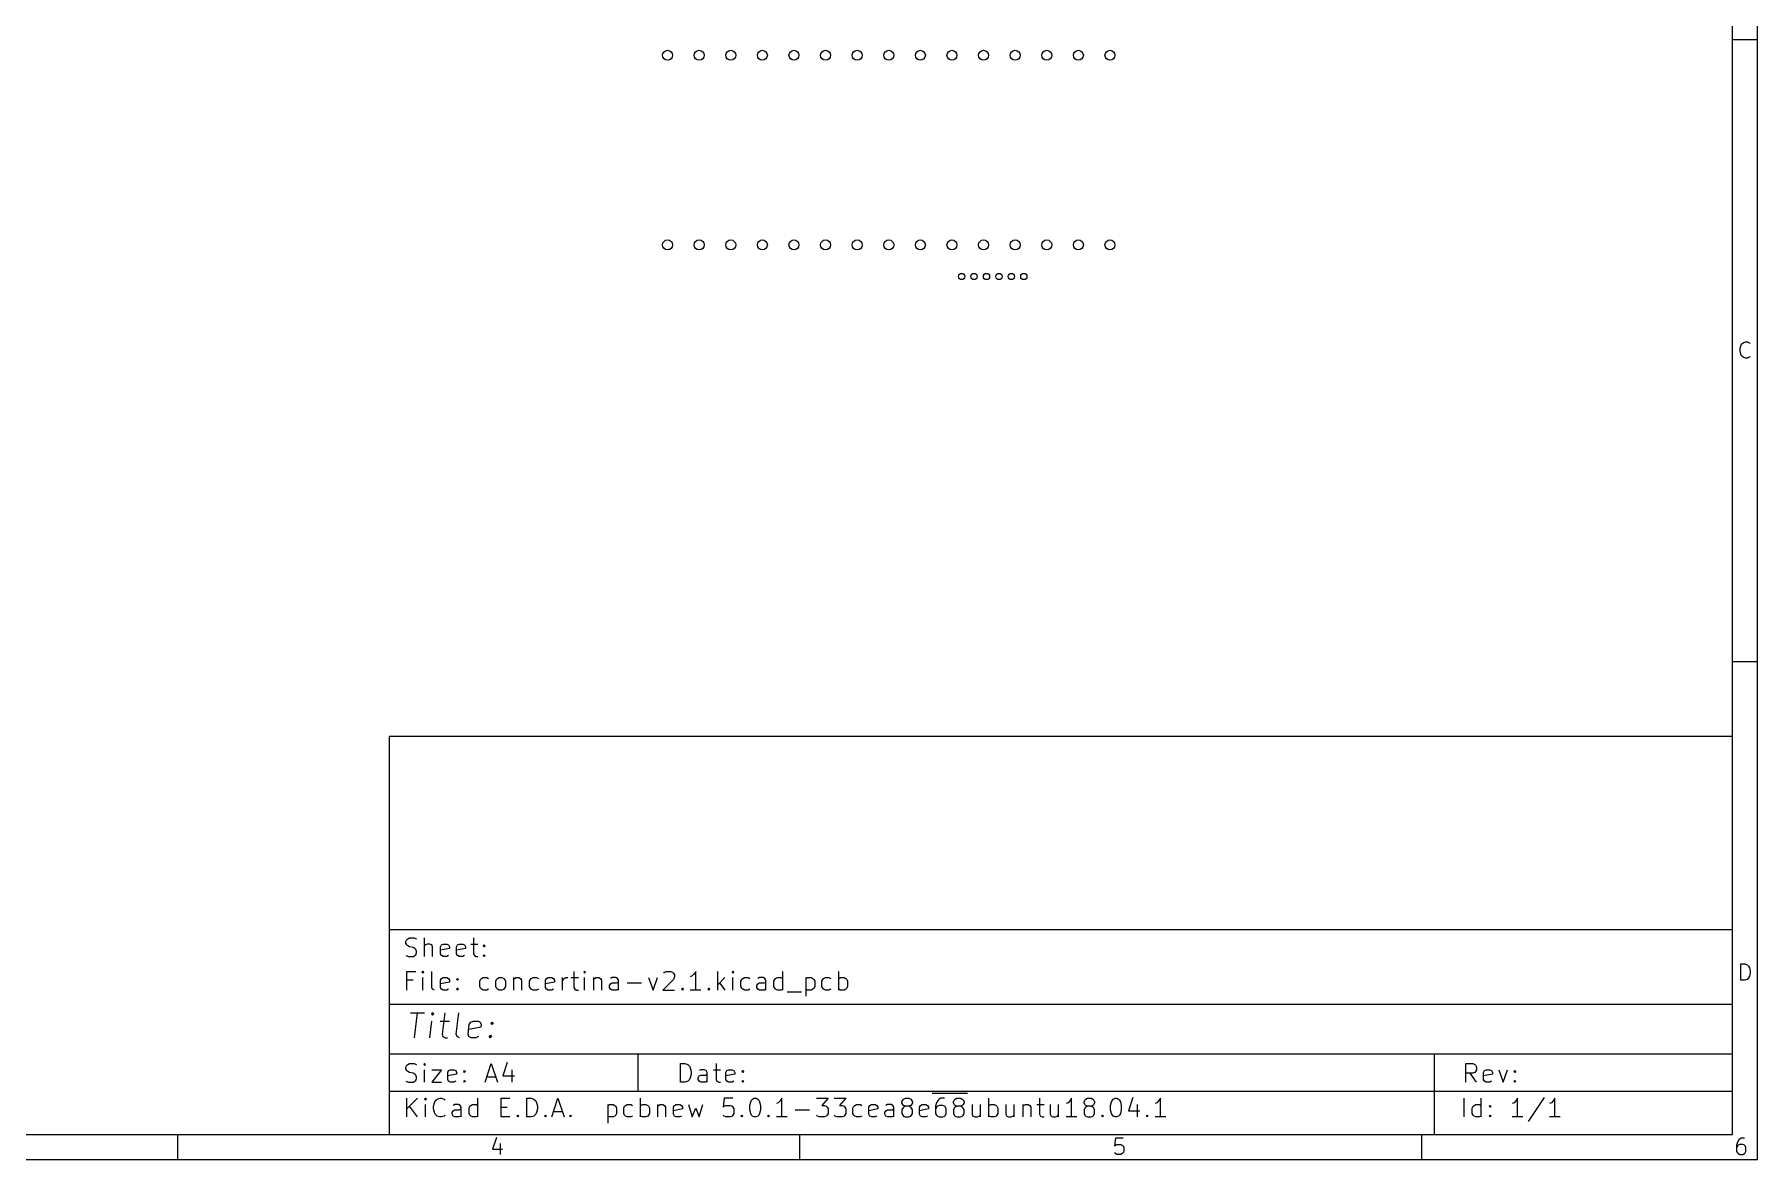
# Model space of a CAD drawing. Extents: x 10 to 287, y -200 to -10.
# Drawn here: x 148.5 to 287, y -200 to -109.6 of the extents above; entities that cross this region are included whole.
import ezdxf

# ---------------------------------------------------------------- set-up
doc = ezdxf.new("R2010")
doc.units = 0
doc.header["$MEASUREMENT"] = 0
doc.layers.add('BLACK', color=7, linetype='CONTINUOUS')

msp = doc.modelspace()

# ---------------------------------------------------------------- linework, layer by layer
at = {"layer": 'BLACK', "linetype": 'CONTINUOUS'}
for p, q in [((287.002, -200.007), (287.002, -10)), ((285.002, -198.007), (285.002, -12)), ((287.002, -110), (285.002, -110)), ((285.847, -134.35), (286.033, -134.288)), ((286.033, -134.288), (286.157, -134.288)), ((286.157, -134.288), (286.343, -134.35)), ((285.6, -134.845), (285.662, -134.598)), ((285.6, -135.031), (285.6, -134.845)), ((285.662, -135.279), (285.6, -135.031)), ((285.662, -134.598), (285.724, -134.474)), ((285.724, -135.402), (285.662, -135.279)), ((285.724, -134.474), (285.847, -134.35)), ((285.847, -135.526), (285.724, -135.402)), ((286.033, -135.588), (285.847, -135.526)), ((286.157, -135.588), (286.033, -135.588)), ((286.343, -135.526), (286.157, -135.588)), ((286.343, -134.35), (286.405, -134.412)), ((286.405, -135.464), (286.343, -135.526)), ((287.002, -160), (285.002, -160)), ((177.002, -166.007), (177.002, -198.007)), ((285.002, -166.007), (177.002, -166.007)), ((285.002, -198.007), (285.002, -166.007)), ((177.002, -181.507), (285.002, -181.507)), ((178.363, -182.471), (178.434, -182.329)), ((178.363, -182.614), (178.363, -182.471)), ((178.434, -182.757), (178.363, -182.614)), ((178.434, -182.329), (178.506, -182.257)), ((178.506, -182.829), (178.434, -182.757)), ((178.506, -182.257), (178.649, -182.186)), ((178.649, -182.186), (179.006, -182.186)), ((179.006, -182.186), (179.22, -182.257)), ((179.863, -183.686), (179.863, -182.186)), ((179.934, -182.757), (179.863, -182.829)), ((180.077, -182.686), (179.934, -182.757)), ((180.291, -182.686), (180.077, -182.686)), ((180.434, -182.757), (180.291, -182.686)), ((180.506, -182.9), (180.434, -182.757)), ((181.149, -182.9), (181.22, -182.757)), ((181.22, -182.757), (181.363, -182.686)), ((181.363, -182.686), (181.649, -182.686)), ((181.649, -182.686), (181.791, -182.757)), ((181.791, -182.757), (181.863, -182.9)), ((182.434, -182.9), (182.506, -182.757)), ((182.506, -182.757), (182.649, -182.686)), ((182.649, -182.686), (182.934, -182.686)), ((182.934, -182.686), (183.077, -182.757)), ((183.077, -182.757), (183.149, -182.9)), ((183.577, -182.686), (184.149, -182.686)), ((183.791, -182.186), (183.791, -183.471)), ((184.577, -182.829), (184.649, -182.757)), ((184.649, -182.757), (184.72, -182.829)), ((184.649, -182.757), (184.649, -182.9)), ((178.363, -183.614), (178.577, -183.686)), ((178.649, -182.9), (178.506, -182.829)), ((178.577, -183.686), (178.934, -183.686)), ((178.934, -182.971), (178.649, -182.9)), ((179.077, -183.043), (178.934, -182.971)), ((178.934, -183.686), (179.077, -183.614)), ((179.149, -183.114), (179.077, -183.043)), ((179.077, -183.614), (179.149, -183.543)), ((179.22, -183.257), (179.149, -183.114)), ((179.149, -183.543), (179.22, -183.4)), ((179.22, -183.4), (179.22, -183.257)), ((180.506, -183.686), (180.506, -182.9)), ((181.149, -183.471), (181.149, -182.9)), ((181.863, -183.043), (181.149, -183.186)), ((181.22, -183.614), (181.149, -183.471)), ((181.363, -183.686), (181.22, -183.614)), ((181.649, -183.686), (181.363, -183.686)), ((181.791, -183.614), (181.649, -183.686)), ((181.863, -182.9), (181.863, -183.043)), ((182.434, -183.471), (182.434, -182.9)), ((183.149, -183.043), (182.434, -183.186)), ((182.506, -183.614), (182.434, -183.471)), ((182.649, -183.686), (182.506, -183.614)), ((182.934, -183.686), (182.649, -183.686)), ((183.077, -183.614), (182.934, -183.686)), ((183.149, -182.9), (183.149, -183.043)), ((183.791, -183.471), (183.863, -183.614)), ((183.863, -183.614), (184.006, -183.686)), ((184.006, -183.686), (184.149, -183.686)), ((184.649, -182.9), (184.577, -182.829)), ((184.577, -183.614), (184.649, -183.543)), ((184.649, -183.686), (184.577, -183.614)), ((184.72, -182.829), (184.649, -182.9)), ((184.649, -183.543), (184.72, -183.614)), ((184.649, -183.543), (184.649, -183.686)), ((184.72, -183.614), (184.649, -183.686)), ((178.434, -186.386), (178.434, -184.886)), ((178.434, -184.886), (179.149, -184.886)), ((179.72, -184.886), (179.649, -184.957)), ((179.649, -184.957), (179.72, -185.029)), ((179.791, -184.957), (179.72, -184.886)), ((179.72, -184.886), (179.72, -185.029)), ((179.72, -185.029), (179.791, -184.957)), ((179.72, -186.386), (179.72, -185.386)), ((180.434, -186.171), (180.434, -184.886)), ((181.149, -185.6), (181.22, -185.457)), ((181.22, -185.457), (181.363, -185.386)), ((181.363, -185.386), (181.649, -185.386)), ((181.649, -185.386), (181.791, -185.457)), ((181.791, -185.457), (181.863, -185.6)), ((182.434, -185.529), (182.506, -185.457)), ((182.506, -185.6), (182.434, -185.529)), ((182.506, -185.457), (182.577, -185.529)), ((182.506, -185.457), (182.506, -185.6)), ((182.577, -185.529), (182.506, -185.6)), ((184.291, -185.671), (184.363, -185.529)), ((184.363, -185.529), (184.434, -185.457)), ((184.434, -185.457), (184.577, -185.386)), ((184.577, -185.386), (184.863, -185.386)), ((184.863, -185.386), (185.006, -185.457)), ((185.577, -185.671), (185.649, -185.529)), ((185.649, -185.529), (185.72, -185.457)), ((185.72, -185.457), (185.863, -185.386)), ((185.863, -185.386), (186.077, -185.386)), ((186.077, -185.386), (186.22, -185.457)), ((186.22, -185.457), (186.291, -185.529)), ((186.291, -185.529), (186.363, -185.671)), ((187.006, -185.386), (187.006, -186.386)), ((187.006, -185.529), (187.077, -185.457)), ((187.077, -185.457), (187.22, -185.386)), ((187.22, -185.386), (187.434, -185.386)), ((187.434, -185.386), (187.577, -185.457)), ((187.577, -185.457), (187.649, -185.6)), ((188.291, -185.671), (188.363, -185.529)), ((188.363, -185.529), (188.434, -185.457)), ((188.434, -185.457), (188.577, -185.386)), ((188.577, -185.386), (188.863, -185.386)), ((188.863, -185.386), (189.006, -185.457)), ((189.577, -185.6), (189.649, -185.457)), ((189.649, -185.457), (189.791, -185.386)), ((189.791, -185.386), (190.077, -185.386)), ((190.077, -185.386), (190.22, -185.457)), ((190.22, -185.457), (190.291, -185.6)), ((190.934, -186.386), (190.934, -185.386)), ((190.934, -185.671), (191.006, -185.529)), ((191.006, -185.529), (191.077, -185.457)), ((191.077, -185.457), (191.22, -185.386)), ((191.22, -185.386), (191.363, -185.386)), ((191.649, -185.386), (192.22, -185.386)), ((191.863, -184.886), (191.863, -186.171)), ((192.72, -184.886), (192.649, -184.957)), ((192.649, -184.957), (192.72, -185.029)), ((192.791, -184.957), (192.72, -184.886)), ((192.72, -184.886), (192.72, -185.029)), ((192.72, -185.029), (192.791, -184.957)), ((192.72, -186.386), (192.72, -185.386)), ((193.434, -185.386), (193.434, -186.386)), ((193.434, -185.529), (193.506, -185.457)), ((193.506, -185.457), (193.649, -185.386)), ((193.649, -185.386), (193.863, -185.386)), ((193.863, -185.386), (194.006, -185.457)), ((194.006, -185.457), (194.077, -185.6)), ((194.934, -185.386), (194.791, -185.457)), ((195.22, -185.386), (194.934, -185.386)), ((195.363, -185.457), (195.22, -185.386)), ((195.434, -185.6), (195.363, -185.457)), ((197.863, -185.386), (198.22, -186.386)), ((198.22, -186.386), (198.577, -185.386)), ((199.863, -185.529), (199.006, -186.386)), ((199.077, -185.029), (199.149, -184.957)), ((199.149, -184.957), (199.291, -184.886)), ((199.291, -184.886), (199.649, -184.886)), ((199.649, -184.886), (199.791, -184.957)), ((199.791, -184.957), (199.863, -185.029)), ((199.863, -185.029), (199.934, -185.171)), ((199.934, -185.314), (199.863, -185.529)), ((199.934, -185.171), (199.934, -185.314)), ((201.363, -185.243), (201.22, -185.314)), ((201.506, -185.1), (201.363, -185.243)), ((201.649, -184.886), (201.506, -185.1)), ((201.649, -186.386), (201.649, -184.886)), ((203.434, -186.386), (203.434, -184.886)), ((204.006, -185.386), (203.434, -185.957)), ((204.649, -184.886), (204.577, -184.957)), ((204.577, -184.957), (204.649, -185.029)), ((204.72, -184.957), (204.649, -184.886)), ((204.649, -184.886), (204.649, -185.029)), ((204.649, -185.029), (204.72, -184.957)), ((204.649, -186.386), (204.649, -185.386)), ((205.291, -185.671), (205.363, -185.529)), ((205.363, -185.529), (205.434, -185.457)), ((205.434, -185.457), (205.577, -185.386)), ((205.577, -185.386), (205.863, -185.386)), ((205.863, -185.386), (206.006, -185.457)), ((206.791, -185.386), (206.649, -185.457)), ((207.077, -185.386), (206.791, -185.386)), ((207.22, -185.457), (207.077, -185.386)), ((207.291, -185.6), (207.22, -185.457)), ((207.934, -185.671), (208.006, -185.529)), ((208.006, -185.529), (208.077, -185.457)), ((208.077, -185.457), (208.22, -185.386)), ((208.22, -185.386), (208.506, -185.386)), ((208.506, -185.386), (208.649, -185.457)), ((208.649, -186.386), (208.649, -184.886)), ((210.506, -185.386), (210.506, -186.886)), ((210.506, -185.457), (210.649, -185.386)), ((210.649, -185.386), (210.934, -185.386)), ((210.934, -185.386), (211.077, -185.457)), ((211.077, -185.457), (211.149, -185.529)), ((211.149, -185.529), (211.22, -185.671)), ((211.791, -185.671), (211.863, -185.529)), ((211.863, -185.529), (211.934, -185.457)), ((211.934, -185.457), (212.077, -185.386)), ((212.077, -185.386), (212.363, -185.386)), ((212.363, -185.386), (212.506, -185.457)), ((213.149, -186.386), (213.149, -184.886)), ((213.149, -185.457), (213.291, -185.386)), ((213.291, -185.386), (213.577, -185.386)), ((213.577, -185.386), (213.72, -185.457)), ((213.72, -185.457), (213.791, -185.529)), ((213.791, -185.529), (213.863, -185.671)), ((285.662, -185.588), (285.662, -184.288)), ((285.662, -184.288), (285.971, -184.288)), ((285.971, -185.588), (285.662, -185.588)), ((285.971, -184.288), (286.157, -184.35)), ((286.157, -185.526), (285.971, -185.588)), ((286.157, -184.35), (286.281, -184.474)), ((286.281, -185.402), (286.157, -185.526)), ((286.281, -184.474), (286.343, -184.598)), ((286.343, -185.279), (286.281, -185.402)), ((286.343, -184.598), (286.405, -184.845)), ((286.405, -185.031), (286.343, -185.279)), ((286.405, -184.845), (286.405, -185.031)), ((178.934, -185.6), (178.434, -185.6)), ((180.506, -186.314), (180.434, -186.171)), ((180.649, -186.386), (180.506, -186.314)), ((181.149, -186.171), (181.149, -185.6)), ((181.863, -185.743), (181.149, -185.886)), ((181.22, -186.314), (181.149, -186.171)), ((181.363, -186.386), (181.22, -186.314)), ((181.649, -186.386), (181.363, -186.386)), ((181.791, -186.314), (181.649, -186.386)), ((181.863, -185.6), (181.863, -185.743)), ((182.434, -186.314), (182.506, -186.243)), ((182.506, -186.386), (182.434, -186.314)), ((182.506, -186.243), (182.577, -186.314)), ((182.506, -186.243), (182.506, -186.386)), ((182.577, -186.314), (182.506, -186.386)), ((184.291, -186.1), (184.291, -185.671)), ((184.363, -186.243), (184.291, -186.1)), ((184.434, -186.314), (184.363, -186.243)), ((184.577, -186.386), (184.434, -186.314)), ((184.863, -186.386), (184.577, -186.386)), ((185.006, -186.314), (184.863, -186.386)), ((185.577, -186.1), (185.577, -185.671)), ((185.649, -186.243), (185.577, -186.1)), ((185.72, -186.314), (185.649, -186.243)), ((185.863, -186.386), (185.72, -186.314)), ((186.077, -186.386), (185.863, -186.386)), ((186.22, -186.314), (186.077, -186.386)), ((186.291, -186.243), (186.22, -186.314)), ((186.363, -186.1), (186.291, -186.243)), ((186.363, -185.671), (186.363, -186.1)), ((187.649, -185.6), (187.649, -186.386)), ((188.291, -186.1), (188.291, -185.671)), ((188.363, -186.243), (188.291, -186.1)), ((188.434, -186.314), (188.363, -186.243)), ((188.577, -186.386), (188.434, -186.314)), ((188.863, -186.386), (188.577, -186.386)), ((189.006, -186.314), (188.863, -186.386)), ((189.577, -186.171), (189.577, -185.6)), ((190.291, -185.743), (189.577, -185.886)), ((189.649, -186.314), (189.577, -186.171)), ((189.791, -186.386), (189.649, -186.314)), ((190.077, -186.386), (189.791, -186.386)), ((190.22, -186.314), (190.077, -186.386)), ((190.291, -185.6), (190.291, -185.743)), ((191.863, -186.171), (191.934, -186.314)), ((191.934, -186.314), (192.077, -186.386)), ((192.077, -186.386), (192.22, -186.386)), ((194.077, -185.6), (194.077, -186.386)), ((194.72, -186.029), (194.791, -185.886)), ((194.72, -186.171), (194.72, -186.029)), ((194.791, -186.314), (194.72, -186.171)), ((194.791, -185.886), (194.934, -185.814)), ((194.934, -186.386), (194.791, -186.314)), ((194.934, -185.814), (195.291, -185.814)), ((195.291, -186.386), (194.934, -186.386)), ((195.291, -185.814), (195.434, -185.743)), ((195.434, -186.314), (195.291, -186.386)), ((195.434, -186.386), (195.434, -185.6)), ((196.149, -185.814), (197.291, -185.814)), ((199.006, -186.386), (199.934, -186.386)), ((200.506, -186.314), (200.577, -186.243)), ((200.577, -186.386), (200.506, -186.314)), ((200.577, -186.243), (200.649, -186.314)), ((200.577, -186.243), (200.577, -186.386)), ((200.649, -186.314), (200.577, -186.386)), ((202.077, -186.386), (201.22, -186.386)), ((202.649, -186.314), (202.72, -186.243)), ((202.72, -186.386), (202.649, -186.314)), ((202.72, -186.243), (202.791, -186.314)), ((202.72, -186.243), (202.72, -186.386)), ((202.791, -186.314), (202.72, -186.386)), ((203.577, -185.814), (204.006, -186.386)), ((205.291, -186.1), (205.291, -185.671)), ((205.363, -186.243), (205.291, -186.1)), ((205.434, -186.314), (205.363, -186.243)), ((205.577, -186.386), (205.434, -186.314)), ((205.863, -186.386), (205.577, -186.386)), ((206.006, -186.314), (205.863, -186.386)), ((206.577, -186.029), (206.649, -185.886)), ((206.577, -186.171), (206.577, -186.029)), ((206.649, -186.314), (206.577, -186.171)), ((206.649, -185.886), (206.791, -185.814)), ((206.791, -186.386), (206.649, -186.314)), ((206.791, -185.814), (207.149, -185.814)), ((207.149, -186.386), (206.791, -186.386)), ((207.149, -185.814), (207.291, -185.743)), ((207.291, -186.314), (207.149, -186.386)), ((207.291, -186.386), (207.291, -185.6)), ((207.934, -186.1), (207.934, -185.671)), ((208.006, -186.243), (207.934, -186.1)), ((208.077, -186.314), (208.006, -186.243)), ((208.22, -186.386), (208.077, -186.314)), ((208.506, -186.386), (208.22, -186.386)), ((208.649, -186.314), (208.506, -186.386)), ((209.006, -186.529), (210.149, -186.529)), ((210.649, -186.386), (210.506, -186.314)), ((210.934, -186.386), (210.649, -186.386)), ((211.077, -186.314), (210.934, -186.386)), ((211.149, -186.243), (211.077, -186.314)), ((211.22, -186.1), (211.149, -186.243)), ((211.22, -185.671), (211.22, -186.1)), ((211.791, -186.1), (211.791, -185.671)), ((211.863, -186.243), (211.791, -186.1)), ((211.934, -186.314), (211.863, -186.243)), ((212.077, -186.386), (211.934, -186.314)), ((212.363, -186.386), (212.077, -186.386)), ((212.506, -186.314), (212.363, -186.386)), ((213.291, -186.386), (213.149, -186.314)), ((213.577, -186.386), (213.291, -186.386)), ((213.72, -186.314), (213.577, -186.386)), ((213.791, -186.243), (213.72, -186.314)), ((213.863, -186.1), (213.791, -186.243)), ((213.863, -185.671), (213.863, -186.1)), ((177.002, -187.507), (285.002, -187.507)), ((178.715, -188.212), (179.857, -188.212)), ((179.036, -190.212), (179.286, -188.212)), ((180.524, -188.212), (180.417, -188.307)), ((180.417, -188.307), (180.5, -188.402)), ((180.524, -188.212), (180.5, -188.402)), ((180.5, -188.402), (180.607, -188.307)), ((180.607, -188.307), (180.524, -188.212)), ((181.476, -188.212), (181.262, -189.926)), ((182.405, -189.926), (182.619, -188.212)), ((180.274, -190.212), (180.441, -188.879)), ((181.107, -188.879), (181.869, -188.879)), ((183.357, -189.926), (183.453, -189.164)), ((184.381, -189.355), (183.405, -189.545)), ((183.453, -189.164), (183.572, -188.974)), ((183.572, -188.974), (183.774, -188.879)), ((183.774, -188.879), (184.155, -188.879)), ((184.155, -188.879), (184.334, -188.974)), ((184.334, -188.974), (184.405, -189.164)), ((184.405, -189.164), (184.381, -189.355)), ((185.179, -189.069), (185.286, -188.974)), ((185.262, -189.164), (185.179, -189.069)), ((185.286, -188.974), (185.262, -189.164)), ((185.369, -189.069), (185.262, -189.164)), ((185.286, -188.974), (185.369, -189.069)), ((181.262, -189.926), (181.334, -190.117)), ((181.334, -190.117), (181.512, -190.212)), ((181.512, -190.212), (181.703, -190.212)), ((182.476, -190.117), (182.405, -189.926)), ((182.655, -190.212), (182.476, -190.117)), ((183.429, -190.117), (183.357, -189.926)), ((183.607, -190.212), (183.429, -190.117)), ((183.988, -190.212), (183.607, -190.212)), ((184.191, -190.117), (183.988, -190.212)), ((185.048, -190.117), (185.155, -190.021)), ((185.131, -190.212), (185.048, -190.117)), ((185.155, -190.021), (185.131, -190.212)), ((185.238, -190.117), (185.131, -190.212)), ((185.155, -190.021), (185.238, -190.117)), ((177.002, -191.507), (285.002, -191.507)), ((178.363, -192.571), (178.434, -192.429)), ((178.434, -192.429), (178.506, -192.357)), ((178.506, -192.357), (178.649, -192.286)), ((178.649, -192.286), (179.006, -192.286)), ((179.006, -192.286), (179.22, -192.357)), ((179.863, -192.286), (179.791, -192.357)), ((179.791, -192.357), (179.863, -192.429)), ((179.934, -192.357), (179.863, -192.286)), ((179.863, -192.286), (179.863, -192.429)), ((179.863, -192.429), (179.934, -192.357)), ((184.72, -193.786), (185.22, -192.286)), ((185.22, -192.286), (185.72, -193.786)), ((186.506, -192.214), (186.149, -193.286)), ((197.002, -191.507), (197.002, -194.507)), ((200.434, -193.786), (200.434, -192.286)), ((200.434, -192.286), (200.791, -192.286)), ((200.791, -192.286), (201.006, -192.357)), ((201.006, -192.357), (201.149, -192.5)), ((201.149, -192.5), (201.22, -192.643)), ((203.291, -192.286), (203.291, -193.571)), ((261.002, -191.507), (261.002, -198.007)), ((263.554, -193.786), (263.554, -192.286)), ((263.554, -192.286), (264.126, -192.286)), ((264.126, -192.286), (264.269, -192.357)), ((264.269, -192.357), (264.34, -192.429)), ((264.34, -192.429), (264.411, -192.571)), ((178.363, -192.714), (178.363, -192.571)), ((178.434, -192.857), (178.363, -192.714)), ((178.363, -193.714), (178.577, -193.786)), ((178.506, -192.929), (178.434, -192.857)), ((178.649, -193), (178.506, -192.929)), ((178.577, -193.786), (178.934, -193.786)), ((178.934, -193.071), (178.649, -193)), ((179.077, -193.143), (178.934, -193.071)), ((178.934, -193.786), (179.077, -193.714)), ((179.149, -193.214), (179.077, -193.143)), ((179.077, -193.714), (179.149, -193.643)), ((179.22, -193.357), (179.149, -193.214)), ((179.149, -193.643), (179.22, -193.5)), ((179.22, -193.5), (179.22, -193.357)), ((179.863, -193.786), (179.863, -192.786)), ((180.434, -192.786), (181.22, -192.786)), ((181.22, -192.786), (180.434, -193.786)), ((180.434, -193.786), (181.22, -193.786)), ((181.72, -193), (181.791, -192.857)), ((181.72, -193.571), (181.72, -193)), ((182.434, -193.143), (181.72, -193.286)), ((181.791, -193.714), (181.72, -193.571)), ((181.791, -192.857), (181.934, -192.786)), ((181.934, -193.786), (181.791, -193.714)), ((181.934, -192.786), (182.22, -192.786)), ((182.22, -193.786), (181.934, -193.786)), ((182.22, -192.786), (182.363, -192.857)), ((182.363, -193.714), (182.22, -193.786)), ((182.363, -192.857), (182.434, -193)), ((182.434, -193), (182.434, -193.143)), ((183.006, -192.929), (183.077, -192.857)), ((183.077, -193), (183.006, -192.929)), ((183.006, -193.714), (183.077, -193.643)), ((183.077, -193.786), (183.006, -193.714)), ((183.077, -192.857), (183.149, -192.929)), ((183.077, -192.857), (183.077, -193)), ((183.149, -192.929), (183.077, -193)), ((183.077, -193.643), (183.149, -193.714)), ((183.077, -193.643), (183.077, -193.786)), ((183.149, -193.714), (183.077, -193.786)), ((184.863, -193.357), (185.577, -193.357)), ((186.149, -193.286), (187.077, -193.286)), ((186.863, -192.786), (186.863, -193.786)), ((200.791, -193.786), (200.434, -193.786)), ((201.006, -193.714), (200.791, -193.786)), ((201.149, -193.571), (201.006, -193.714)), ((201.22, -193.429), (201.149, -193.571)), ((201.22, -192.643), (201.291, -192.929)), ((201.291, -193.143), (201.22, -193.429)), ((201.291, -192.929), (201.291, -193.143)), ((201.863, -193.429), (201.934, -193.286)), ((201.863, -193.571), (201.863, -193.429)), ((201.934, -193.714), (201.863, -193.571)), ((202.077, -192.786), (201.934, -192.857)), ((201.934, -193.286), (202.077, -193.214)), ((202.077, -193.786), (201.934, -193.714)), ((202.363, -192.786), (202.077, -192.786)), ((202.077, -193.214), (202.434, -193.214)), ((202.434, -193.786), (202.077, -193.786)), ((202.506, -192.857), (202.363, -192.786)), ((202.434, -193.214), (202.577, -193.143)), ((202.577, -193.714), (202.434, -193.786)), ((202.577, -193), (202.506, -192.857)), ((202.577, -193.786), (202.577, -193)), ((203.077, -192.786), (203.649, -192.786)), ((203.291, -193.571), (203.363, -193.714)), ((203.363, -193.714), (203.506, -193.786)), ((203.506, -193.786), (203.649, -193.786)), ((204.077, -193), (204.149, -192.857)), ((204.077, -193.571), (204.077, -193)), ((204.791, -193.143), (204.077, -193.286)), ((204.149, -193.714), (204.077, -193.571)), ((204.149, -192.857), (204.291, -192.786)), ((204.291, -193.786), (204.149, -193.714)), ((204.291, -192.786), (204.577, -192.786)), ((204.577, -193.786), (204.291, -193.786)), ((204.577, -192.786), (204.72, -192.857)), ((204.72, -193.714), (204.577, -193.786)), ((204.72, -192.857), (204.791, -193)), ((204.791, -193), (204.791, -193.143)), ((205.363, -192.929), (205.434, -192.857)), ((205.434, -193), (205.363, -192.929)), ((205.363, -193.714), (205.434, -193.643)), ((205.434, -193.786), (205.363, -193.714)), ((205.434, -192.857), (205.506, -192.929)), ((205.434, -192.857), (205.434, -193)), ((205.506, -192.929), (205.434, -193)), ((205.434, -193.643), (205.506, -193.714)), ((205.434, -193.643), (205.434, -193.786)), ((205.506, -193.714), (205.434, -193.786)), ((264.126, -193.071), (263.554, -193.071)), ((264.411, -193.786), (263.911, -193.071)), ((264.269, -193), (264.126, -193.071)), ((264.34, -192.929), (264.269, -193)), ((264.411, -192.786), (264.34, -192.929)), ((264.411, -192.571), (264.411, -192.786)), ((264.983, -193), (265.054, -192.857)), ((264.983, -193.571), (264.983, -193)), ((265.697, -193.143), (264.983, -193.286)), ((265.054, -193.714), (264.983, -193.571)), ((265.054, -192.857), (265.197, -192.786)), ((265.197, -193.786), (265.054, -193.714)), ((265.197, -192.786), (265.483, -192.786)), ((265.483, -193.786), (265.197, -193.786)), ((265.483, -192.786), (265.626, -192.857)), ((265.626, -193.714), (265.483, -193.786)), ((265.626, -192.857), (265.697, -193)), ((265.697, -193), (265.697, -193.143)), ((266.197, -192.786), (266.554, -193.786)), ((266.554, -193.786), (266.911, -192.786)), ((267.411, -192.929), (267.483, -192.857)), ((267.483, -193), (267.411, -192.929)), ((267.411, -193.714), (267.483, -193.643)), ((267.483, -193.786), (267.411, -193.714)), ((267.483, -192.857), (267.554, -192.929)), ((267.483, -192.857), (267.483, -193)), ((267.554, -192.929), (267.483, -193)), ((267.483, -193.643), (267.554, -193.714)), ((267.483, -193.643), (267.483, -193.786)), ((267.554, -193.714), (267.483, -193.786)), ((177.002, -194.507), (285.002, -194.507)), ((178.434, -196.586), (178.434, -195.086)), ((179.291, -195.086), (178.434, -195.943)), ((179.934, -195.086), (179.863, -195.157)), ((179.863, -195.157), (179.934, -195.229)), ((180.006, -195.157), (179.934, -195.086)), ((179.934, -195.086), (179.934, -195.229)), ((179.934, -195.229), (180.006, -195.157)), ((180.72, -195.3), (180.863, -195.157)), ((180.863, -195.157), (181.077, -195.086)), ((181.077, -195.086), (181.22, -195.086)), ((181.22, -195.086), (181.434, -195.157)), ((181.434, -195.157), (181.506, -195.229)), ((184.149, -196.586), (184.149, -195.086)), ((186.006, -196.586), (186.006, -195.086)), ((186.006, -195.086), (186.72, -195.086)), ((188.077, -196.586), (188.077, -195.086)), ((188.077, -195.086), (188.434, -195.086)), ((188.434, -195.086), (188.649, -195.157)), ((188.649, -195.157), (188.791, -195.3)), ((190.077, -196.586), (190.577, -195.086)), ((190.577, -195.086), (191.077, -196.586)), ((197.22, -196.586), (197.22, -195.086)), ((203.934, -195.086), (203.863, -195.8)), ((204.649, -195.086), (203.934, -195.086)), ((206.077, -195.371), (206.149, -195.229)), ((206.149, -195.229), (206.22, -195.157)), ((206.22, -195.157), (206.363, -195.086)), ((206.363, -195.086), (206.506, -195.086)), ((206.506, -195.086), (206.649, -195.157)), ((206.649, -195.157), (206.72, -195.229)), ((206.72, -195.229), (206.791, -195.371)), ((208.577, -195.086), (208.434, -195.3)), ((208.577, -196.586), (208.577, -195.086)), ((211.363, -195.086), (212.291, -195.086)), ((212.291, -195.086), (211.791, -195.657)), ((212.791, -195.086), (213.72, -195.086)), ((213.72, -195.086), (213.22, -195.657)), ((218.22, -195.371), (218.291, -195.229)), ((218.291, -195.229), (218.363, -195.157)), ((218.363, -195.157), (218.506, -195.086)), ((218.506, -195.086), (218.791, -195.086)), ((218.791, -195.086), (218.934, -195.157)), ((218.934, -195.157), (219.006, -195.229)), ((219.006, -195.229), (219.077, -195.371)), ((220.649, -194.677), (222.077, -194.677)), ((221.149, -195.229), (221.006, -195.443)), ((221.22, -195.157), (221.149, -195.229)), ((221.363, -195.086), (221.22, -195.157)), ((221.649, -195.086), (221.363, -195.086)), ((222.077, -194.677), (223.506, -194.677)), ((222.363, -195.371), (222.434, -195.229)), ((222.434, -195.229), (222.506, -195.157)), ((222.506, -195.157), (222.649, -195.086)), ((222.649, -195.086), (222.934, -195.086)), ((222.934, -195.086), (223.077, -195.157)), ((223.077, -195.157), (223.149, -195.229)), ((223.149, -195.229), (223.22, -195.371)), ((225.22, -196.586), (225.22, -195.086)), ((229.291, -195.086), (229.291, -196.371)), ((231.863, -195.086), (231.72, -195.3)), ((231.863, -196.586), (231.863, -195.086)), ((232.863, -195.371), (232.934, -195.229)), ((232.934, -195.229), (233.006, -195.157)), ((233.006, -195.157), (233.149, -195.086)), ((233.149, -195.086), (233.434, -195.086)), ((233.434, -195.086), (233.577, -195.157)), ((233.577, -195.157), (233.649, -195.229)), ((233.649, -195.229), (233.72, -195.371)), ((235.077, -195.371), (235.149, -195.229)), ((235.149, -195.229), (235.22, -195.157)), ((235.22, -195.157), (235.363, -195.086)), ((235.363, -195.086), (235.506, -195.086)), ((235.506, -195.086), (235.649, -195.157)), ((235.649, -195.157), (235.72, -195.229)), ((235.72, -195.229), (235.791, -195.371)), ((236.791, -195.014), (236.434, -196.086)), ((239.006, -195.086), (238.863, -195.3)), ((239.006, -196.586), (239.006, -195.086)), ((263.434, -196.586), (263.434, -195.086)), ((264.791, -196.586), (264.791, -195.086)), ((267.72, -195.086), (267.577, -195.3)), ((267.72, -196.586), (267.72, -195.086)), ((269.863, -195.014), (268.577, -196.943)), ((270.72, -195.086), (270.577, -195.3)), ((270.72, -196.586), (270.72, -195.086)), ((179.291, -196.586), (178.649, -195.729)), ((179.934, -196.586), (179.934, -195.586)), ((180.577, -195.729), (180.649, -195.443)), ((180.577, -195.943), (180.577, -195.729)), ((180.649, -196.229), (180.577, -195.943)), ((180.649, -195.443), (180.72, -195.3)), ((180.72, -196.371), (180.649, -196.229)), ((180.863, -196.514), (180.72, -196.371)), ((181.077, -196.586), (180.863, -196.514)), ((181.22, -196.586), (181.077, -196.586)), ((181.434, -196.514), (181.22, -196.586)), ((181.506, -196.443), (181.434, -196.514)), ((182.077, -196.229), (182.149, -196.086)), ((182.077, -196.371), (182.077, -196.229)), ((182.149, -196.514), (182.077, -196.371)), ((182.291, -195.586), (182.149, -195.657)), ((182.149, -196.086), (182.291, -196.014)), ((182.291, -196.586), (182.149, -196.514)), ((182.577, -195.586), (182.291, -195.586)), ((182.291, -196.014), (182.649, -196.014)), ((182.649, -196.586), (182.291, -196.586)), ((182.72, -195.657), (182.577, -195.586)), ((182.649, -196.014), (182.791, -195.943)), ((182.791, -196.514), (182.649, -196.586)), ((182.791, -195.8), (182.72, -195.657)), ((182.791, -196.586), (182.791, -195.8)), ((183.434, -195.871), (183.506, -195.729)), ((183.434, -196.3), (183.434, -195.871)), ((183.506, -196.443), (183.434, -196.3)), ((183.506, -195.729), (183.577, -195.657)), ((183.577, -196.514), (183.506, -196.443)), ((183.577, -195.657), (183.72, -195.586)), ((183.72, -196.586), (183.577, -196.514)), ((183.72, -195.586), (184.006, -195.586)), ((184.006, -196.586), (183.72, -196.586)), ((184.006, -195.586), (184.149, -195.657)), ((184.149, -196.514), (184.006, -196.586)), ((186.006, -195.8), (186.506, -195.8)), ((186.72, -196.586), (186.006, -196.586)), ((187.291, -196.514), (187.363, -196.443)), ((187.363, -196.586), (187.291, -196.514)), ((187.363, -196.443), (187.434, -196.514)), ((187.363, -196.443), (187.363, -196.586)), ((187.434, -196.514), (187.363, -196.586)), ((188.434, -196.586), (188.077, -196.586)), ((188.649, -196.514), (188.434, -196.586)), ((188.791, -196.371), (188.649, -196.514)), ((188.791, -195.3), (188.863, -195.443)), ((188.863, -196.229), (188.791, -196.371)), ((188.863, -195.443), (188.934, -195.729)), ((188.934, -195.943), (188.863, -196.229)), ((188.934, -195.729), (188.934, -195.943)), ((189.506, -196.514), (189.577, -196.443)), ((189.577, -196.586), (189.506, -196.514)), ((189.577, -196.443), (189.649, -196.514)), ((189.577, -196.443), (189.577, -196.586)), ((189.649, -196.514), (189.577, -196.586)), ((190.22, -196.157), (190.934, -196.157)), ((191.506, -196.514), (191.577, -196.443)), ((191.577, -196.586), (191.506, -196.514)), ((191.577, -196.443), (191.649, -196.514)), ((191.577, -196.443), (191.577, -196.586)), ((191.649, -196.514), (191.577, -196.586)), ((194.577, -195.586), (194.577, -197.086)), ((194.577, -195.657), (194.72, -195.586)), ((194.72, -196.586), (194.577, -196.514)), ((194.72, -195.586), (195.006, -195.586)), ((195.006, -196.586), (194.72, -196.586)), ((195.006, -195.586), (195.149, -195.657)), ((195.149, -196.514), (195.006, -196.586)), ((195.149, -195.657), (195.22, -195.729)), ((195.22, -196.443), (195.149, -196.514)), ((195.22, -195.729), (195.291, -195.871)), ((195.291, -196.3), (195.22, -196.443)), ((195.291, -195.871), (195.291, -196.3)), ((195.863, -195.871), (195.934, -195.729)), ((195.863, -196.3), (195.863, -195.871)), ((195.934, -196.443), (195.863, -196.3)), ((195.934, -195.729), (196.006, -195.657)), ((196.006, -196.514), (195.934, -196.443)), ((196.006, -195.657), (196.149, -195.586)), ((196.149, -196.586), (196.006, -196.514)), ((196.149, -195.586), (196.434, -195.586)), ((196.434, -196.586), (196.149, -196.586)), ((196.434, -195.586), (196.577, -195.657)), ((196.577, -196.514), (196.434, -196.586)), ((197.22, -195.657), (197.363, -195.586)), ((197.363, -196.586), (197.22, -196.514)), ((197.363, -195.586), (197.649, -195.586)), ((197.649, -196.586), (197.363, -196.586)), ((197.649, -195.586), (197.791, -195.657)), ((197.791, -196.514), (197.649, -196.586)), ((197.791, -195.657), (197.863, -195.729)), ((197.863, -196.443), (197.791, -196.514)), ((197.863, -195.729), (197.934, -195.871)), ((197.934, -196.3), (197.863, -196.443)), ((197.934, -195.871), (197.934, -196.3)), ((198.577, -195.586), (198.577, -196.586)), ((198.577, -195.729), (198.649, -195.657)), ((198.649, -195.657), (198.791, -195.586)), ((198.791, -195.586), (199.006, -195.586)), ((199.006, -195.586), (199.149, -195.657)), ((199.149, -195.657), (199.22, -195.8)), ((199.22, -195.8), (199.22, -196.586)), ((199.863, -195.8), (199.934, -195.657)), ((199.863, -196.371), (199.863, -195.8)), ((200.577, -195.943), (199.863, -196.086)), ((199.934, -196.514), (199.863, -196.371)), ((199.934, -195.657), (200.077, -195.586)), ((200.077, -196.586), (199.934, -196.514)), ((200.077, -195.586), (200.363, -195.586)), ((200.363, -196.586), (200.077, -196.586)), ((200.363, -195.586), (200.506, -195.657)), ((200.506, -196.514), (200.363, -196.586)), ((200.506, -195.657), (200.577, -195.8)), ((200.577, -195.8), (200.577, -195.943)), ((201.077, -195.586), (201.363, -196.586)), ((201.363, -196.586), (201.649, -195.871)), ((201.649, -195.871), (201.934, -196.586)), ((201.934, -196.586), (202.22, -195.586)), ((203.863, -195.8), (203.934, -195.729)), ((203.934, -196.514), (203.863, -196.443)), ((203.934, -195.729), (204.077, -195.657)), ((204.077, -196.586), (203.934, -196.514)), ((204.077, -195.657), (204.434, -195.657)), ((204.434, -196.586), (204.077, -196.586)), ((204.434, -195.657), (204.577, -195.729)), ((204.577, -196.514), (204.434, -196.586)), ((204.577, -195.729), (204.649, -195.8)), ((204.649, -196.443), (204.577, -196.514)), ((204.649, -195.8), (204.72, -195.943)), ((204.72, -196.3), (204.649, -196.443)), ((204.72, -195.943), (204.72, -196.3)), ((205.291, -196.514), (205.363, -196.443)), ((205.363, -196.586), (205.291, -196.514)), ((205.363, -196.443), (205.434, -196.514)), ((205.363, -196.443), (205.363, -196.586)), ((205.434, -196.514), (205.363, -196.586)), ((206.006, -195.657), (206.077, -195.371)), ((206.006, -196.014), (206.006, -195.657)), ((206.077, -196.3), (206.006, -196.014)), ((206.149, -196.443), (206.077, -196.3)), ((206.22, -196.514), (206.149, -196.443)), ((206.363, -196.586), (206.22, -196.514)), ((206.506, -196.586), (206.363, -196.586)), ((206.649, -196.514), (206.506, -196.586)), ((206.72, -196.443), (206.649, -196.514)), ((206.791, -196.3), (206.72, -196.443)), ((206.791, -195.371), (206.863, -195.657)), ((206.863, -196.014), (206.791, -196.3)), ((206.863, -195.657), (206.863, -196.014)), ((207.434, -196.514), (207.506, -196.443)), ((207.506, -196.586), (207.434, -196.514)), ((207.506, -196.443), (207.577, -196.514)), ((207.506, -196.443), (207.506, -196.586)), ((207.577, -196.514), (207.506, -196.586)), ((208.291, -195.443), (208.149, -195.514)), ((209.006, -196.586), (208.149, -196.586)), ((208.434, -195.3), (208.291, -195.443)), ((209.649, -196.014), (210.791, -196.014)), ((211.434, -196.514), (211.363, -196.443)), ((211.577, -196.586), (211.434, -196.514)), ((212.006, -196.586), (211.577, -196.586)), ((211.791, -195.657), (212.006, -195.657)), ((212.006, -195.657), (212.149, -195.729)), ((212.149, -196.514), (212.006, -196.586)), ((212.149, -195.729), (212.22, -195.8)), ((212.22, -196.443), (212.149, -196.514)), ((212.22, -195.8), (212.291, -195.943)), ((212.291, -196.3), (212.22, -196.443)), ((212.291, -195.943), (212.291, -196.3)), ((212.863, -196.514), (212.791, -196.443)), ((213.006, -196.586), (212.863, -196.514)), ((213.434, -196.586), (213.006, -196.586)), ((213.22, -195.657), (213.434, -195.657)), ((213.434, -195.657), (213.577, -195.729)), ((213.577, -196.514), (213.434, -196.586)), ((213.577, -195.729), (213.649, -195.8)), ((213.649, -196.443), (213.577, -196.514)), ((213.649, -195.8), (213.72, -195.943)), ((213.72, -196.3), (213.649, -196.443)), ((213.72, -195.943), (213.72, -196.3)), ((214.291, -195.871), (214.363, -195.729)), ((214.291, -196.3), (214.291, -195.871)), ((214.363, -196.443), (214.291, -196.3)), ((214.363, -195.729), (214.434, -195.657)), ((214.434, -196.514), (214.363, -196.443)), ((214.434, -195.657), (214.577, -195.586)), ((214.577, -196.586), (214.434, -196.514)), ((214.577, -195.586), (214.863, -195.586)), ((214.863, -196.586), (214.577, -196.586)), ((214.863, -195.586), (215.006, -195.657)), ((215.006, -196.514), (214.863, -196.586)), ((215.577, -195.8), (215.649, -195.657)), ((215.577, -196.371), (215.577, -195.8)), ((216.291, -195.943), (215.577, -196.086)), ((215.649, -196.514), (215.577, -196.371)), ((215.649, -195.657), (215.791, -195.586)), ((215.791, -196.586), (215.649, -196.514)), ((215.791, -195.586), (216.077, -195.586)), ((216.077, -196.586), (215.791, -196.586)), ((216.077, -195.586), (216.22, -195.657)), ((216.22, -196.514), (216.077, -196.586)), ((216.22, -195.657), (216.291, -195.8)), ((216.291, -195.8), (216.291, -195.943)), ((216.863, -196.229), (216.934, -196.086)), ((216.863, -196.371), (216.863, -196.229)), ((216.934, -196.514), (216.863, -196.371)), ((217.077, -195.586), (216.934, -195.657)), ((216.934, -196.086), (217.077, -196.014)), ((217.077, -196.586), (216.934, -196.514)), ((217.363, -195.586), (217.077, -195.586)), ((217.077, -196.014), (217.434, -196.014)), ((217.434, -196.586), (217.077, -196.586)), ((217.506, -195.657), (217.363, -195.586)), ((217.434, -196.014), (217.577, -195.943)), ((217.577, -196.514), (217.434, -196.586)), ((217.577, -195.8), (217.506, -195.657)), ((217.577, -196.586), (217.577, -195.8)), ((218.22, -195.443), (218.22, -195.371)), ((218.291, -195.586), (218.22, -195.443)), ((218.291, -195.871), (218.22, -196.014)), ((218.22, -196.014), (218.22, -196.3)), ((218.22, -196.3), (218.291, -196.443)), ((218.363, -195.657), (218.291, -195.586)), ((218.363, -195.8), (218.291, -195.871)), ((218.291, -196.443), (218.363, -196.514)), ((218.506, -195.729), (218.363, -195.657)), ((218.506, -195.729), (218.363, -195.8)), ((218.363, -196.514), (218.506, -196.586)), ((218.791, -195.729), (218.506, -195.729)), ((218.506, -196.586), (218.791, -196.586)), ((218.934, -195.657), (218.791, -195.729)), ((218.934, -195.8), (218.791, -195.729)), ((218.791, -196.586), (218.934, -196.514)), ((219.006, -195.586), (218.934, -195.657)), ((219.006, -195.871), (218.934, -195.8)), ((218.934, -196.514), (219.006, -196.443)), ((219.077, -195.443), (219.006, -195.586)), ((219.077, -196.014), (219.006, -195.871)), ((219.006, -196.443), (219.077, -196.3)), ((219.077, -195.371), (219.077, -195.443)), ((219.077, -196.3), (219.077, -196.014)), ((219.649, -195.8), (219.72, -195.657)), ((219.649, -196.371), (219.649, -195.8)), ((220.363, -195.943), (219.649, -196.086)), ((219.72, -196.514), (219.649, -196.371)), ((219.72, -195.657), (219.863, -195.586)), ((219.863, -196.586), (219.72, -196.514)), ((219.863, -195.586), (220.149, -195.586)), ((220.149, -196.586), (219.863, -196.586)), ((220.149, -195.586), (220.291, -195.657)), ((220.291, -196.514), (220.149, -196.586)), ((220.291, -195.657), (220.363, -195.8)), ((220.363, -195.8), (220.363, -195.943)), ((221.006, -195.443), (220.934, -195.729)), ((220.934, -195.729), (220.934, -196.3)), ((221.006, -195.8), (220.934, -195.943)), ((220.934, -196.3), (221.006, -196.443)), ((221.077, -195.729), (221.006, -195.8)), ((221.006, -196.443), (221.077, -196.514)), ((221.22, -195.657), (221.077, -195.729)), ((221.077, -196.514), (221.22, -196.586)), ((221.506, -195.657), (221.22, -195.657)), ((221.22, -196.586), (221.506, -196.586)), ((221.649, -195.729), (221.506, -195.657)), ((221.506, -196.586), (221.649, -196.514)), ((221.72, -195.8), (221.649, -195.729)), ((221.649, -196.514), (221.72, -196.443)), ((221.791, -195.943), (221.72, -195.8)), ((221.72, -196.443), (221.791, -196.3)), ((221.791, -196.3), (221.791, -195.943)), ((222.363, -195.443), (222.363, -195.371)), ((222.434, -195.586), (222.363, -195.443)), ((222.434, -195.871), (222.363, -196.014)), ((222.363, -196.014), (222.363, -196.3)), ((222.363, -196.3), (222.434, -196.443)), ((222.506, -195.657), (222.434, -195.586)), ((222.506, -195.8), (222.434, -195.871)), ((222.434, -196.443), (222.506, -196.514)), ((222.649, -195.729), (222.506, -195.657)), ((222.649, -195.729), (222.506, -195.8)), ((222.506, -196.514), (222.649, -196.586)), ((222.934, -195.729), (222.649, -195.729)), ((222.649, -196.586), (222.934, -196.586)), ((223.077, -195.657), (222.934, -195.729)), ((223.077, -195.8), (222.934, -195.729)), ((222.934, -196.586), (223.077, -196.514)), ((223.149, -195.586), (223.077, -195.657)), ((223.149, -195.871), (223.077, -195.8)), ((223.077, -196.514), (223.149, -196.443)), ((223.22, -195.443), (223.149, -195.586)), ((223.22, -196.014), (223.149, -195.871)), ((223.149, -196.443), (223.22, -196.3)), ((223.22, -195.371), (223.22, -195.443)), ((223.22, -196.3), (223.22, -196.014)), ((223.863, -195.586), (223.863, -196.371)), ((223.863, -196.371), (223.934, -196.514)), ((223.934, -196.514), (224.077, -196.586)), ((224.077, -196.586), (224.291, -196.586)), ((224.291, -196.586), (224.434, -196.514)), ((224.434, -196.514), (224.506, -196.443)), ((224.506, -195.586), (224.506, -196.586)), ((225.22, -195.657), (225.363, -195.586)), ((225.363, -196.586), (225.22, -196.514)), ((225.363, -195.586), (225.649, -195.586)), ((225.649, -196.586), (225.363, -196.586)), ((225.649, -195.586), (225.791, -195.657)), ((225.791, -196.514), (225.649, -196.586)), ((225.791, -195.657), (225.863, -195.729)), ((225.863, -196.443), (225.791, -196.514)), ((225.863, -195.729), (225.934, -195.871)), ((225.934, -196.3), (225.863, -196.443)), ((225.934, -195.871), (225.934, -196.3)), ((226.577, -195.586), (226.577, -196.371)), ((226.577, -196.371), (226.649, -196.514)), ((226.649, -196.514), (226.791, -196.586)), ((226.791, -196.586), (227.006, -196.586)), ((227.006, -196.586), (227.149, -196.514)), ((227.149, -196.514), (227.22, -196.443)), ((227.22, -195.586), (227.22, -196.586)), ((227.934, -195.586), (227.934, -196.586)), ((227.934, -195.729), (228.006, -195.657)), ((228.006, -195.657), (228.149, -195.586)), ((228.149, -195.586), (228.363, -195.586)), ((228.363, -195.586), (228.506, -195.657)), ((228.506, -195.657), (228.577, -195.8)), ((228.577, -195.8), (228.577, -196.586)), ((229.077, -195.586), (229.649, -195.586)), ((229.291, -196.371), (229.363, -196.514)), ((229.363, -196.514), (229.506, -196.586)), ((229.506, -196.586), (229.649, -196.586)), ((230.149, -195.586), (230.149, -196.371)), ((230.149, -196.371), (230.22, -196.514)), ((230.22, -196.514), (230.363, -196.586)), ((230.363, -196.586), (230.577, -196.586)), ((230.577, -196.586), (230.72, -196.514)), ((230.72, -196.514), (230.791, -196.443)), ((230.791, -195.586), (230.791, -196.586)), ((231.577, -195.443), (231.434, -195.514)), ((232.291, -196.586), (231.434, -196.586)), ((231.72, -195.3), (231.577, -195.443)), ((232.863, -195.443), (232.863, -195.371)), ((232.934, -195.586), (232.863, -195.443)), ((232.934, -195.871), (232.863, -196.014)), ((232.863, -196.014), (232.863, -196.3)), ((232.863, -196.3), (232.934, -196.443)), ((233.006, -195.657), (232.934, -195.586)), ((233.006, -195.8), (232.934, -195.871)), ((232.934, -196.443), (233.006, -196.514)), ((233.149, -195.729), (233.006, -195.657)), ((233.149, -195.729), (233.006, -195.8)), ((233.006, -196.514), (233.149, -196.586)), ((233.434, -195.729), (233.149, -195.729)), ((233.149, -196.586), (233.434, -196.586)), ((233.577, -195.657), (233.434, -195.729)), ((233.577, -195.8), (233.434, -195.729)), ((233.434, -196.586), (233.577, -196.514)), ((233.649, -195.586), (233.577, -195.657)), ((233.649, -195.871), (233.577, -195.8)), ((233.577, -196.514), (233.649, -196.443)), ((233.72, -195.443), (233.649, -195.586)), ((233.72, -196.014), (233.649, -195.871)), ((233.649, -196.443), (233.72, -196.3)), ((233.72, -195.371), (233.72, -195.443)), ((233.72, -196.3), (233.72, -196.014)), ((234.291, -196.514), (234.363, -196.443)), ((234.363, -196.586), (234.291, -196.514)), ((234.363, -196.443), (234.434, -196.514)), ((234.363, -196.443), (234.363, -196.586)), ((234.434, -196.514), (234.363, -196.586)), ((235.006, -195.657), (235.077, -195.371)), ((235.006, -196.014), (235.006, -195.657)), ((235.077, -196.3), (235.006, -196.014)), ((235.149, -196.443), (235.077, -196.3)), ((235.22, -196.514), (235.149, -196.443)), ((235.363, -196.586), (235.22, -196.514)), ((235.506, -196.586), (235.363, -196.586)), ((235.649, -196.514), (235.506, -196.586)), ((235.72, -196.443), (235.649, -196.514)), ((235.791, -196.3), (235.72, -196.443)), ((235.791, -195.371), (235.863, -195.657)), ((235.863, -196.014), (235.791, -196.3)), ((235.863, -195.657), (235.863, -196.014)), ((236.434, -196.086), (237.363, -196.086)), ((237.149, -195.586), (237.149, -196.586)), ((237.863, -196.514), (237.934, -196.443)), ((237.934, -196.586), (237.863, -196.514)), ((237.934, -196.443), (238.006, -196.514)), ((237.934, -196.443), (237.934, -196.586)), ((238.006, -196.514), (237.934, -196.586)), ((238.72, -195.443), (238.577, -195.514)), ((239.434, -196.586), (238.577, -196.586)), ((238.863, -195.3), (238.72, -195.443)), ((264.077, -195.871), (264.149, -195.729)), ((264.077, -196.3), (264.077, -195.871)), ((264.149, -196.443), (264.077, -196.3)), ((264.149, -195.729), (264.22, -195.657)), ((264.22, -196.514), (264.149, -196.443)), ((264.22, -195.657), (264.363, -195.586)), ((264.363, -196.586), (264.22, -196.514)), ((264.363, -195.586), (264.649, -195.586)), ((264.649, -196.586), (264.363, -196.586)), ((264.649, -195.586), (264.791, -195.657)), ((264.791, -196.514), (264.649, -196.586)), ((265.434, -195.729), (265.506, -195.657)), ((265.506, -195.8), (265.434, -195.729)), ((265.434, -196.514), (265.506, -196.443)), ((265.506, -196.586), (265.434, -196.514)), ((265.506, -195.657), (265.577, -195.729)), ((265.506, -195.657), (265.506, -195.8)), ((265.577, -195.729), (265.506, -195.8)), ((265.506, -196.443), (265.577, -196.514)), ((265.506, -196.443), (265.506, -196.586)), ((265.577, -196.514), (265.506, -196.586)), ((267.434, -195.443), (267.291, -195.514)), ((268.149, -196.586), (267.291, -196.586)), ((267.577, -195.3), (267.434, -195.443)), ((270.434, -195.443), (270.291, -195.514)), ((271.149, -196.586), (270.291, -196.586)), ((270.577, -195.3), (270.434, -195.443)), ((12, -198.007), (285.002, -198.007)), ((160, -198.007), (160, -200.007)), ((177.002, -198.007), (285.002, -198.007)), ((210, -198.007), (210, -200.007)), ((260, -198.007), (260, -200.007)), ((185.632, -198.233), (185.323, -199.162)), ((185.323, -199.162), (186.127, -199.162)), ((185.942, -198.729), (185.942, -199.595)), ((235.385, -198.295), (235.323, -198.914)), ((235.323, -198.914), (235.385, -198.852)), ((236.004, -198.295), (235.385, -198.295)), ((235.385, -198.852), (235.508, -198.791)), ((235.508, -198.791), (235.818, -198.791)), ((235.818, -198.791), (235.942, -198.852)), ((235.942, -198.852), (236.004, -198.914)), ((236.004, -198.914), (236.065, -199.038)), ((236.065, -199.348), (236.004, -199.471)), ((236.065, -199.038), (236.065, -199.348)), ((285.385, -198.605), (285.323, -198.852)), ((285.323, -198.852), (285.323, -199.348)), ((285.385, -198.914), (285.323, -199.038)), ((285.323, -199.348), (285.385, -199.471)), ((285.508, -198.419), (285.385, -198.605)), ((285.446, -198.852), (285.385, -198.914)), ((285.57, -198.791), (285.446, -198.852)), ((285.57, -198.357), (285.508, -198.419)), ((285.694, -198.295), (285.57, -198.357)), ((285.818, -198.791), (285.57, -198.791)), ((285.942, -198.295), (285.694, -198.295)), ((285.942, -198.852), (285.818, -198.791)), ((286.004, -198.914), (285.942, -198.852)), ((286.065, -199.038), (286.004, -198.914)), ((286.004, -199.471), (286.065, -199.348)), ((286.065, -199.348), (286.065, -199.038)), ((10, -200.007), (287.002, -200.007)), ((235.385, -199.533), (235.323, -199.471)), ((235.508, -199.595), (235.385, -199.533)), ((235.818, -199.595), (235.508, -199.595)), ((235.942, -199.533), (235.818, -199.595)), ((236.004, -199.471), (235.942, -199.533)), ((285.385, -199.471), (285.446, -199.533)), ((285.446, -199.533), (285.57, -199.595)), ((285.57, -199.595), (285.818, -199.595)), ((285.818, -199.595), (285.942, -199.533)), ((285.942, -199.533), (286.004, -199.471))]:
    msp.add_line(p, q, dxfattribs=at)
at = {"layer": 'BLACK'}
for centre, radius in [((199.39, -111.252), 0.4), ((201.93, -111.252), 0.4), ((204.47, -111.252), 0.4), ((207.01, -111.252), 0.4), ((209.55, -111.252), 0.4), ((212.09, -111.252), 0.4), ((214.63, -111.252), 0.4), ((217.17, -111.252), 0.4), ((219.71, -111.252), 0.4), ((222.25, -111.252), 0.4), ((224.79, -111.252), 0.4), ((227.33, -111.252), 0.4), ((229.87, -111.252), 0.4), ((232.41, -111.252), 0.4), ((234.95, -111.252), 0.4), ((199.39, -126.492), 0.4), ((201.93, -126.492), 0.4), ((204.47, -126.492), 0.4), ((207.01, -126.492), 0.4), ((209.55, -126.492), 0.4), ((212.09, -126.492), 0.4), ((214.63, -126.492), 0.4), ((217.17, -126.492), 0.4), ((219.71, -126.492), 0.4), ((222.25, -126.492), 0.4), ((224.79, -126.492), 0.4), ((227.33, -126.492), 0.4), ((229.87, -126.492), 0.4), ((232.41, -126.492), 0.4), ((234.95, -126.492), 0.4), ((223.028, -129.032), 0.25), ((224.028, -129.032), 0.25), ((225.028, -129.032), 0.25), ((226.028, -129.032), 0.25), ((227.028, -129.032), 0.25), ((228.028, -129.032), 0.25)]:
    msp.add_circle(centre, radius, dxfattribs=at)

doc.saveas('drawing.dxf')
